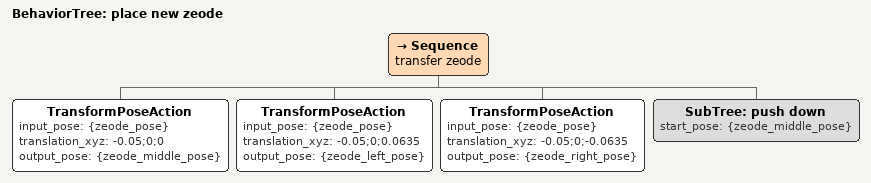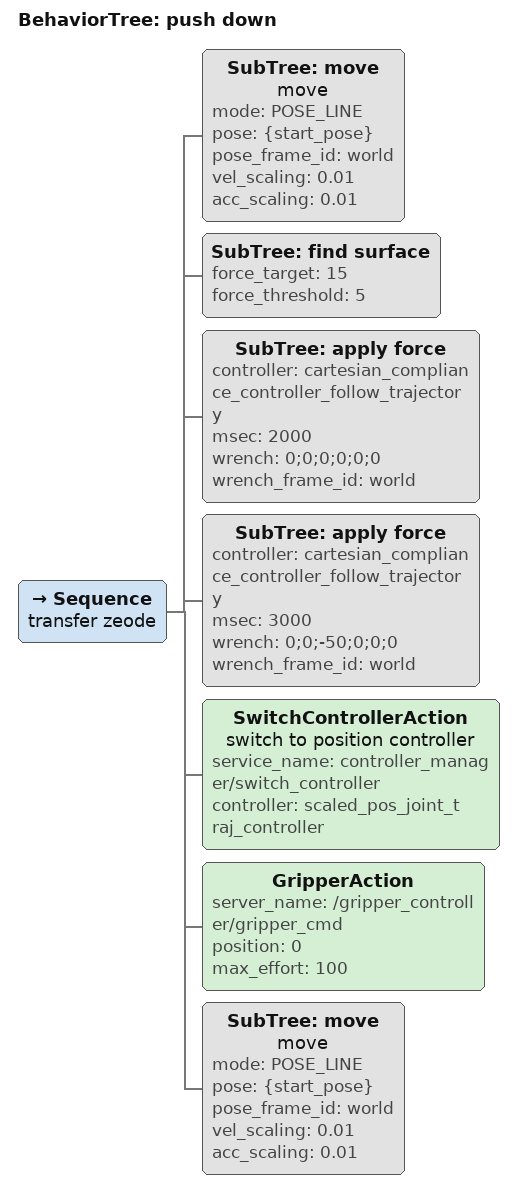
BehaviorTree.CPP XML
<root>
    <!--
    inputs:
        - zeode_pose
  -->
    <BehaviorTree ID="place new zeode">
        <Sequence name="transfer zeode">

             <TransformPoseAction
                input_pose="{zeode_pose}"
                translation_xyz="-0.05;0;0"
                output_pose="{zeode_middle_pose}"
            />

            <TransformPoseAction
                input_pose="{zeode_pose}"
                translation_xyz="-0.05;0;0.0635"
                output_pose="{zeode_left_pose}"
            />

            <TransformPoseAction
                input_pose="{zeode_pose}"
                translation_xyz="-0.05;0;-0.0635"
                output_pose="{zeode_right_pose}"
            />

            <SubTree
                ID="push down"
                start_pose="{zeode_middle_pose}"
            />

        </Sequence>
    </BehaviorTree>

    <!-- input
        start_pose

     -->
    <BehaviorTree ID="push down">
        <Sequence name="transfer zeode">

            <SubTree
                    ID="move"
                    name="move"
                    mode="POSE_LINE"
                    pose="{start_pose}"
                    pose_frame_id="world"
                    vel_scaling="0.01"
                    acc_scaling="0.01"
                />

            <SubTree
                ID="find surface"
                force_target="15"
                force_threshold="5"
            />

            <SubTree
                ID="apply force"
                controller="cartesian_compliance_controller_follow_trajectory"
                msec="2000"
                wrench="0;0;0;0;0;0"
                wrench_frame_id="world"
            />

            <SubTree
                ID="apply force"
                controller="cartesian_compliance_controller_follow_trajectory"
                msec="3000"
                wrench="0;0;-50;0;0;0"
                wrench_frame_id="world"
            />

            <!-- switch back to joint traj ctrl -->
                    <SwitchControllerAction
                        name="switch to position controller"
                        service_name="controller_manager/switch_controller"
                        controller="scaled_pos_joint_traj_controller"
                    />

            <GripperAction
                server_name="/gripper_controller/gripper_cmd"
                position="0"
                max_effort="100"
            />

            <SubTree
                    ID="move"
                    name="move"
                    mode="POSE_LINE"
                    pose="{start_pose}"
                    pose_frame_id="world"
                    vel_scaling="0.01"
                    acc_scaling="0.01"
                />

        </Sequence>
    </BehaviorTree>

</root>
